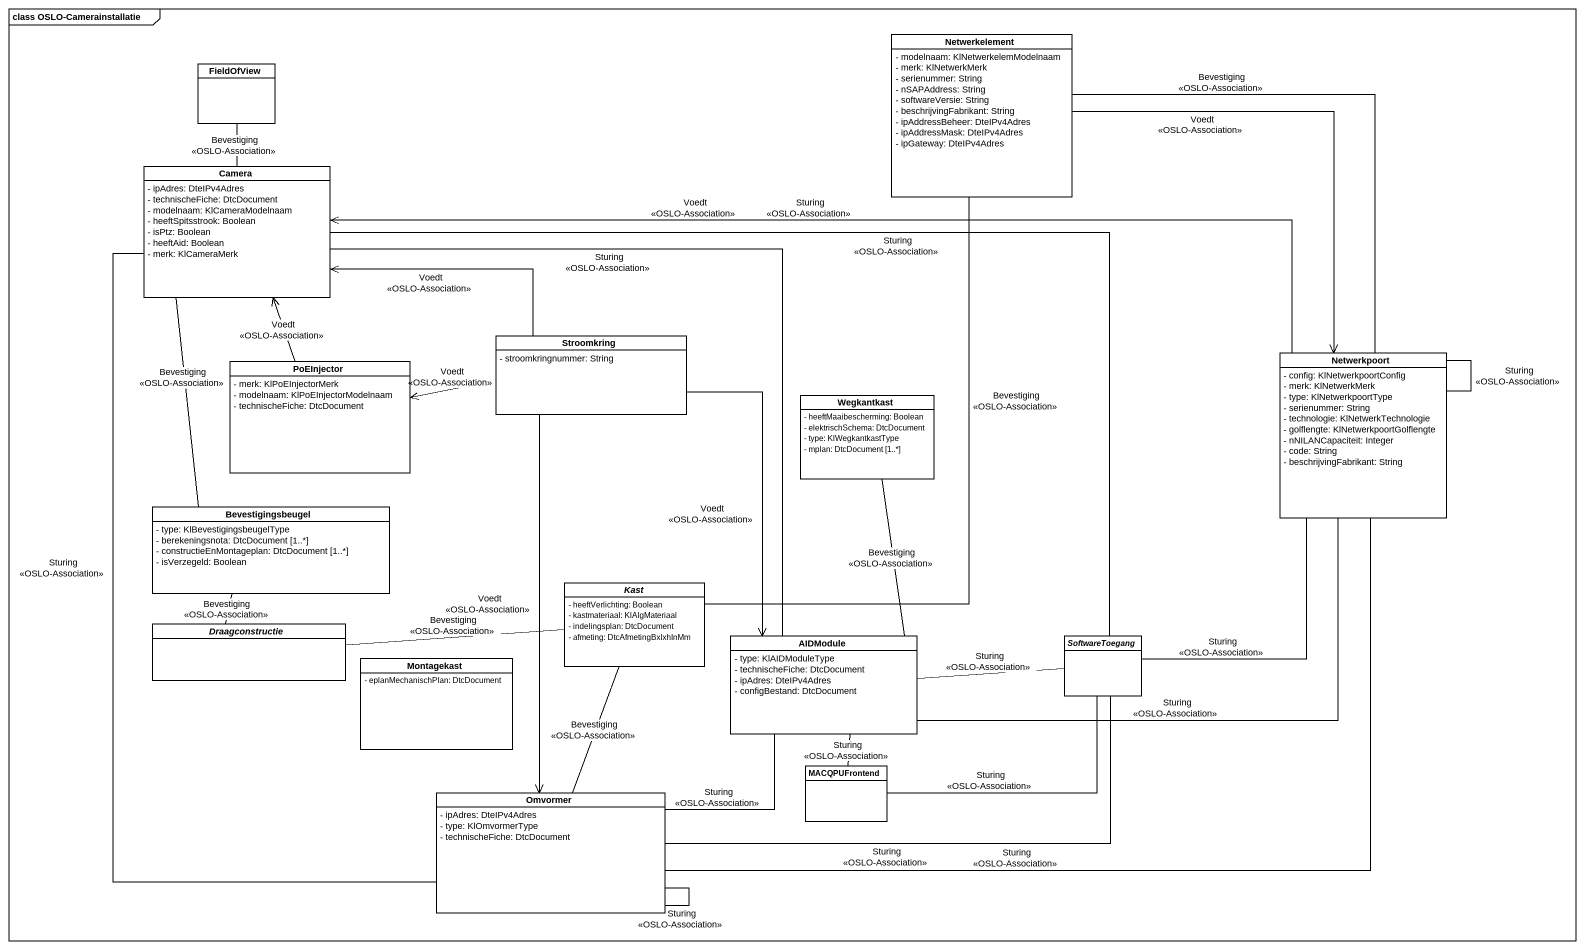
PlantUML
@startuml
mainframe class OSLO-Camerainstallatie
hide circle
hide empty members
skinparam classAttributeIconSize 0
class Netwerkelement #FFFFFF {
  - modelnaam: KlNetwerkelemModelnaam
  - merk: KlNetwerkMerk
  - serienummer: String
  - nSAPAddress: String
  - softwareVersie: String
  - beschrijvingFabrikant: String
  - ipAddressBeheer: DteIPv4Adres
  - ipAddressMask: DteIPv4Adres
  - ipGateway: DteIPv4Adres
}
class FieldOfView #FFFFFF
class Camera #FFFFFF {
  - ipAdres: DteIPv4Adres
  - technischeFiche: DtcDocument
  - modelnaam: KlCameraModelnaam
  - heeftSpitsstrook: Boolean
  - isPtz: Boolean
  - heeftAid: Boolean
  - merk: KlCameraMerk
}
class PoEInjector #FFFFFF {
  - merk: KlPoEInjectorMerk
  - modelnaam: KlPoEInjectorModelnaam
  - technischeFiche: DtcDocument
}
class Stroomkring #FFFFFF {
  - stroomkringnummer: String
}
class Netwerkpoort #FFFFFF {
  - config: KlNetwerkpoortConfig
  - merk: KlNetwerkMerk
  - type: KlNetwerkpoortType
  - serienummer: String
  - technologie: KlNetwerkTechnologie
  - golflengte: KlNetwerkpoortGolflengte
  - nNILANCapaciteit: Integer
  - code: String
  - beschrijvingFabrikant: String
}
class Wegkantkast #FFFFFF {
  - heeftMaaibescherming: Boolean
  - elektrischSchema: DtcDocument
  - type: KlWegkantkastType
  - mplan: DtcDocument [1..*]
}
class Bevestigingsbeugel #FFFFFF {
  - type: KlBevestigingsbeugelType
  - berekeningsnota: DtcDocument [1..*]
  - constructieEnMontageplan: DtcDocument [1..*]
  - isVerzegeld: Boolean
}
abstract class Kast #FFFFFF {
  - heeftVerlichting: Boolean
  - kastmateriaal: KlAlgMateriaal
  - indelingsplan: DtcDocument
  - afmeting: DtcAfmetingBxlxhInMm
}
abstract class Draagconstructie #FFFFFF
class Montagekast #FFFFFF {
  - eplanMechanischPlan: DtcDocument
}
class AIDModule #FFFFFF {
  - type: KlAIDModuleType
  - technischeFiche: DtcDocument
  - ipAdres: DteIPv4Adres
  - configBestand: DtcDocument
}
abstract class SoftwareToegang #FFFFFF
class MACQPUFrontend #FFFFFF
class Omvormer #FFFFFF {
  - ipAdres: DteIPv4Adres
  - type: KlOmvormerType
  - technischeFiche: DtcDocument
}
Netwerkelement --> Netwerkpoort : Voedt\n<<OSLO-Association>>
Netwerkelement -- Kast : Bevestiging\n<<OSLO-Association>>
FieldOfView -- Camera : Bevestiging\n<<OSLO-Association>>
Camera -- Bevestigingsbeugel : Bevestiging\n<<OSLO-Association>>
Camera -- AIDModule : Sturing\n<<OSLO-Association>>
Camera -right- SoftwareToegang : Sturing\n<<OSLO-Association>>
PoEInjector -up-> Camera : Voedt\n<<OSLO-Association>>
Stroomkring -left-> Camera : Voedt\n<<OSLO-Association>>
Stroomkring -left-> PoEInjector : Voedt\n<<OSLO-Association>>
Stroomkring --> AIDModule : Voedt\n<<OSLO-Association>>
Stroomkring --> Omvormer : Voedt\n<<OSLO-Association>>
Netwerkpoort -up- Netwerkelement : Bevestiging\n<<OSLO-Association>>
Netwerkpoort -left- Camera : Sturing\n<<OSLO-Association>>
Netwerkpoort -left-> Camera : Voedt\n<<OSLO-Association>>
Netwerkpoort -- Netwerkpoort : Sturing\n<<OSLO-Association>>
Netwerkpoort -- SoftwareToegang : Sturing\n<<OSLO-Association>>
Bevestigingsbeugel -- Draagconstructie : Bevestiging\n<<OSLO-Association>>
Kast -left- Draagconstructie : Bevestiging\n<<OSLO-Association>>
AIDModule -right- Netwerkpoort : Sturing\n<<OSLO-Association>>
AIDModule -up- Wegkantkast : Bevestiging\n<<OSLO-Association>>
AIDModule -- MACQPUFrontend : Sturing\n<<OSLO-Association>>
AIDModule -- Omvormer : Sturing\n<<OSLO-Association>>
SoftwareToegang -left- AIDModule : Sturing\n<<OSLO-Association>>
MACQPUFrontend -right- SoftwareToegang : Sturing\n<<OSLO-Association>>
Omvormer -up- Camera : Sturing\n<<OSLO-Association>>
Omvormer -right- Netwerkpoort : Sturing\n<<OSLO-Association>>
Omvormer -up- Kast : Bevestiging\n<<OSLO-Association>>
Omvormer -right- SoftwareToegang : Sturing\n<<OSLO-Association>>
Omvormer -- Omvormer : Sturing\n<<OSLO-Association>>
@enduml
